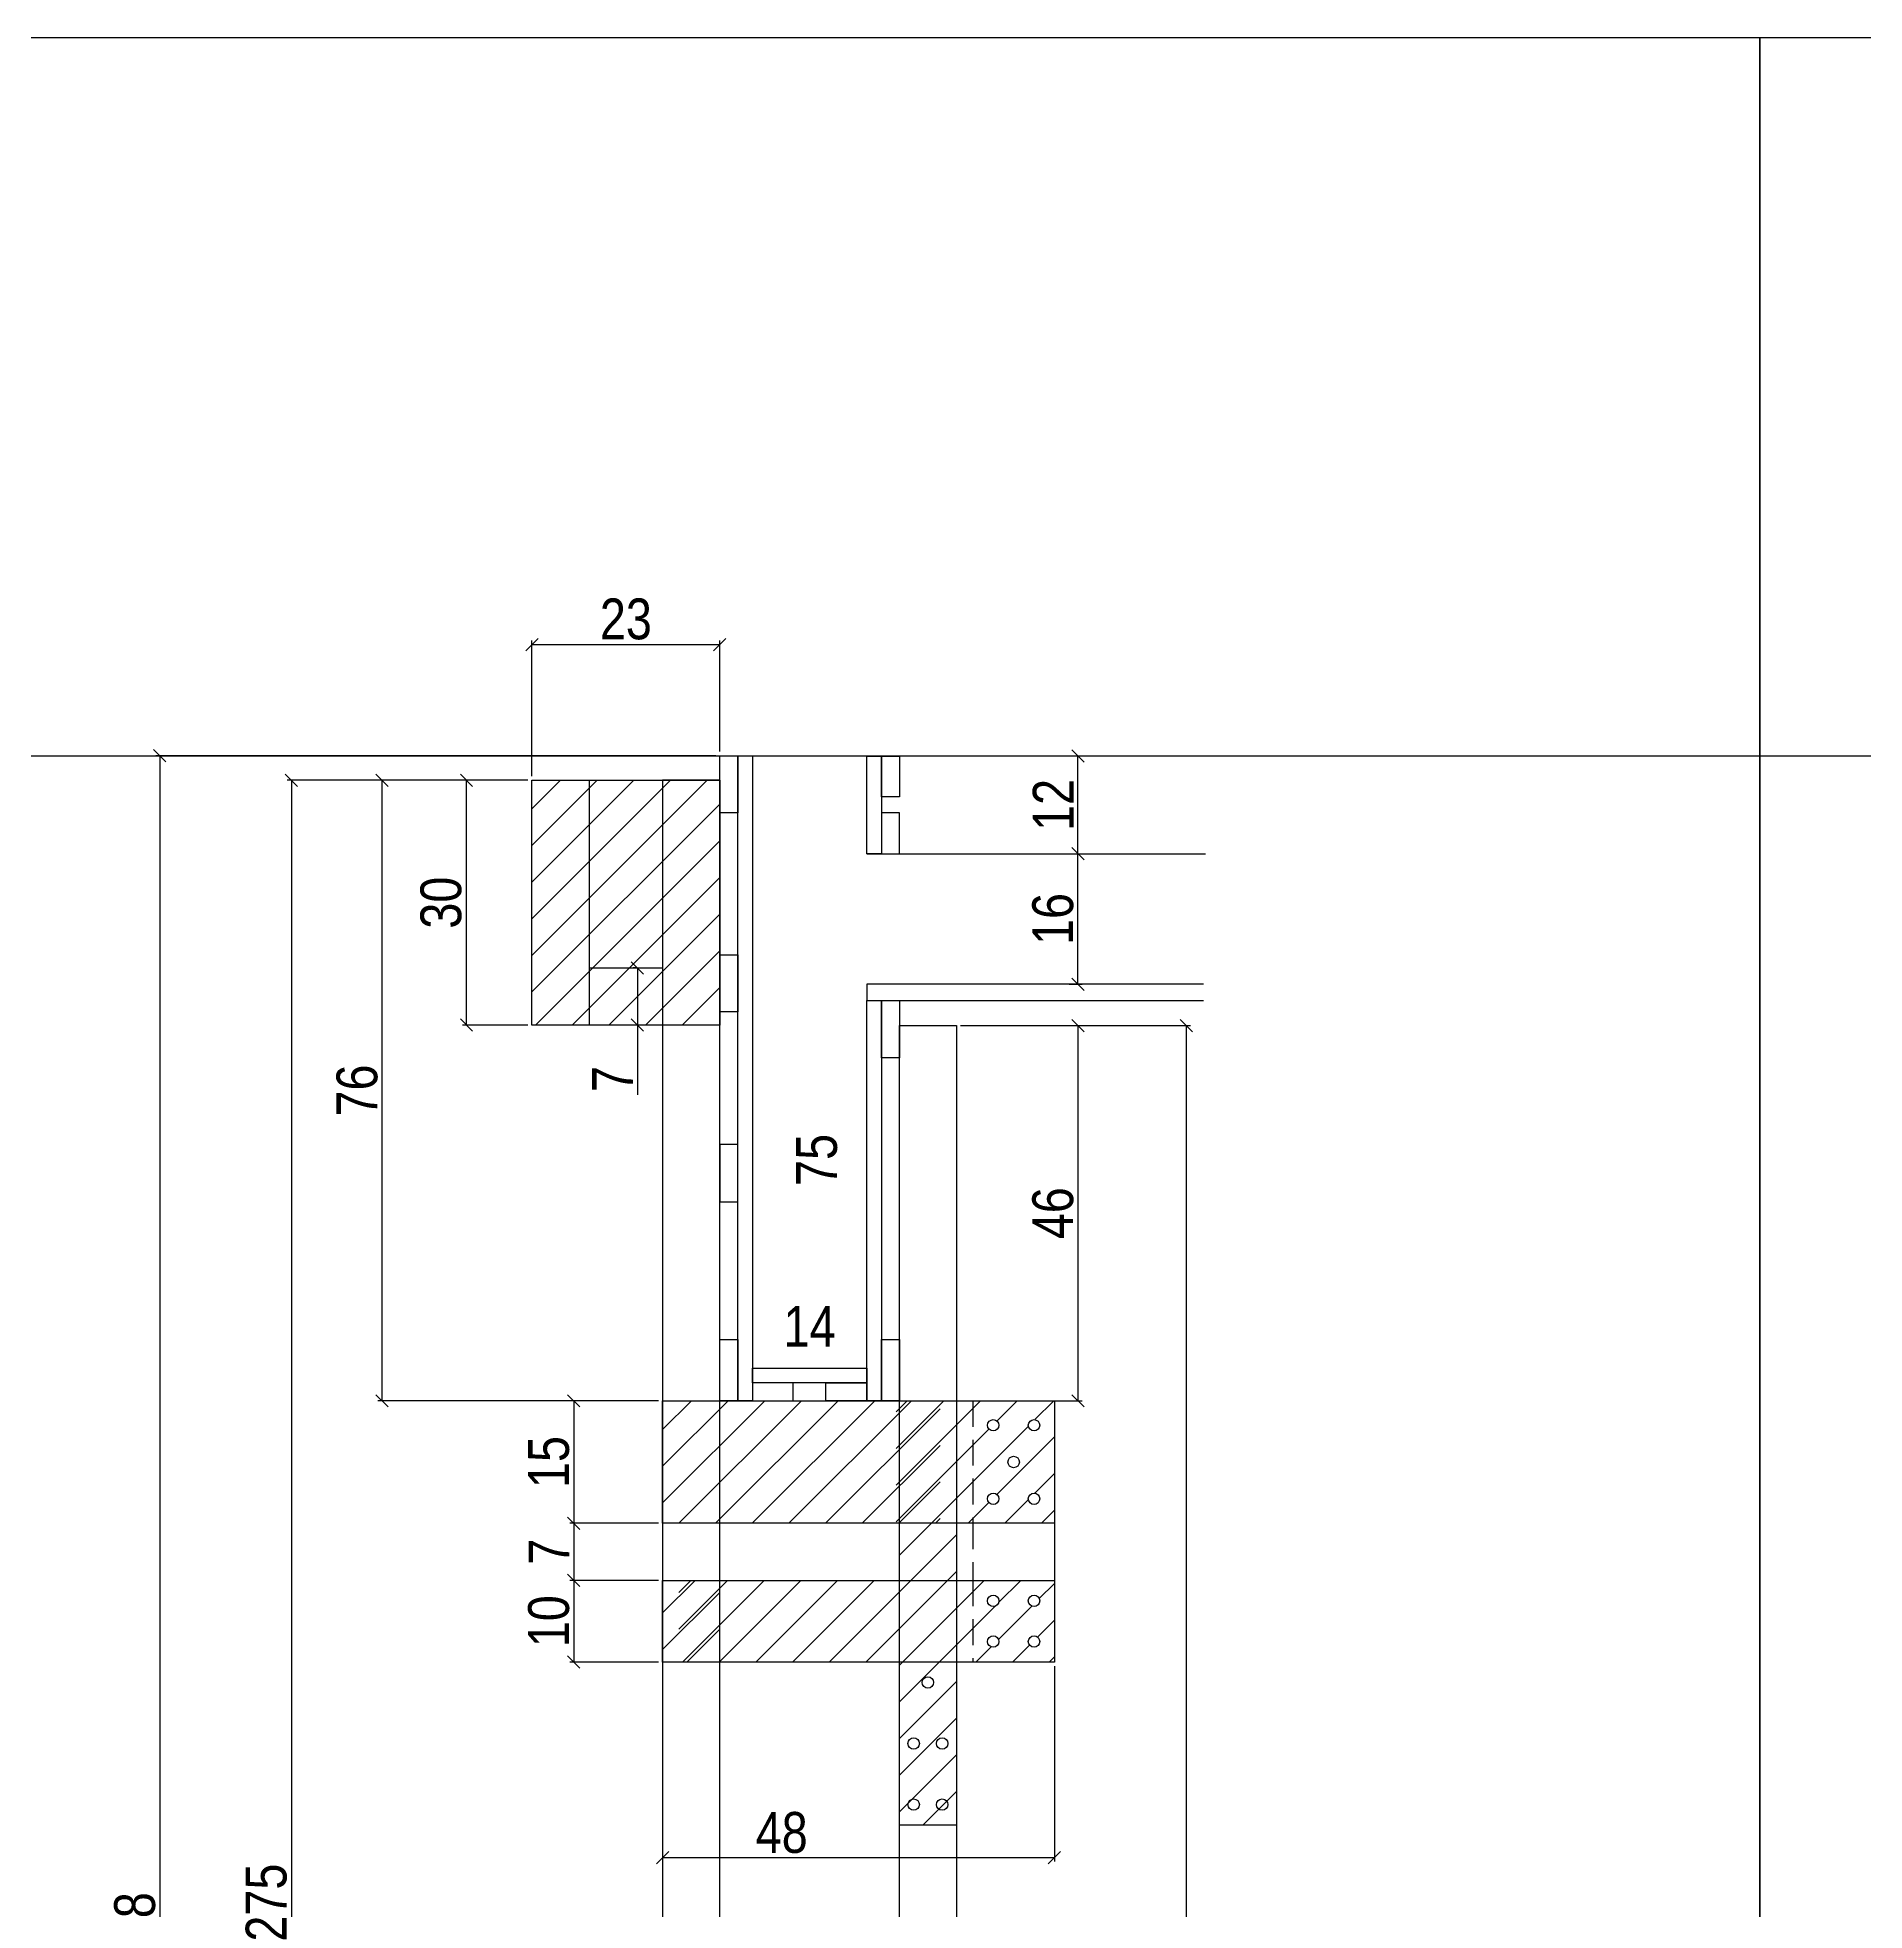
# Model space of a CAD drawing. Extents: x 17311 to 161354, y 153625 to 213544.
# Drawn here: x 21019 to 21466.6, y 209983.5 to 210442.4 of the extents above; entities that cross this region are included whole.
import ezdxf

# ---------------------------------------------------------------- set-up
doc = ezdxf.new("R2010")
doc.units = 0
doc.linetypes.add('DASHED2', pattern=[9.525, 6.35, -3.175])
doc.layers.get('0').update_dxf_attribs({"linetype": 'CONTINUOUS'})
doc.layers.get('DEFPOINTS').update_dxf_attribs({"linetype": 'CONTINUOUS'})
for name, color, linetype in [('8', 111, 'CONTINUOUS'), ('COTA', 241, 'CONTINUOUS'), ('detalhes', 4, 'CONTINUOUS'), ('Painéis', 200, 'CONTINUOUS'), ('SARR_2.2x10', 60, 'CONTINUOUS'), ('SARR_7x7', 40, 'CONTINUOUS'), ('TIRAS REESCORAMENTO', 252, 'CONTINUOUS'), ('VIGAS', 3, 'CONTINUOUS')]:
    doc.layers.add(name, color=color, linetype=linetype)
doc.styles.add('COTA TECNICA 2X', font='techl___.ttf', dxfattribs={"height": 10})
doc.dimstyles.new('SECAO', dxfattribs={"dimscale": 0.333333, "dimtxt": 5, "dimasz": 9, "dimexe": 3, "dimexo": 3, "dimgap": 3, "dimtad": 1, "dimdec": 1, "dimlfac": 0.5, "dimzin": 12, "dimdsep": 46, "dimtxsty": 'COTA TECNICA 2X', "dimblk1": 'OBLIQUE', "dimblk2": 'OBLIQUE', "dimsah": 1, "dimcen": 0.9, "dimclrd": 4, "dimclre": 4, "dimclrt": 240, "dimadec": 1, "dimazin": 3, "dimtfac": 1, "dimtdec": 1, "dimtmove": 0, "dimatfit": 3, "dimfxl": 1, "dimtolj": 1, "dimtzin": 12, "dimarcsym": 0})
pattern_1 = [(45, (-4965.481, 12567.5495), (-4.49012806, 4.49012806), [])]
pattern_2 = [(45, (-4955.481, 12567.5495), (-4.49012806, 4.49012806), [])]

# ---------------------------------------------------------------- blocks, each defined once
blk = doc.blocks.new('_Oblique')
at = {"color": 0, "linetype": 'ByBlock', "lineweight": -2}
blk.add_line((-0.5, -0.5), (0.5, 0.5), dxfattribs=at)
blk = doc.blocks.new('*D2879')
at = {"layer": 'DEFPOINTS', "color": 0, "transparency": 16777216}
for p in [(21244.12, 210200.29), (21244.12, 210108.37), (21273.88, 210108.37)]:
    blk.add_point(p, dxfattribs=at)
at = {"layer": 'detalhes', "color": 4, "lineweight": -2, "transparency": 16777216}
for p, q in [((21245.12, 210200.29), (21274.88, 210200.29)), ((21273.88, 210200.29), (21273.88, 210108.37)), ((21245.12, 210108.37), (21274.88, 210108.37))]:
    blk.add_line(p, q, dxfattribs=at)
at = {"layer": 'detalhes', "color": 4, "lineweight": -2, "transparency": 16777216, "xscale": 3, "yscale": 3, "zscale": 3}
for p, rotation in [((21273.88, 210200.29), 90), ((21273.88, 210108.37), 270)]:
    blk.add_blockref('_Oblique', p, dxfattribs=dict(at, rotation=rotation))
at = {"layer": 'detalhes', "color": 240, "transparency": 16777216, "insert": (21267.77, 210154.33), "char_height": 10, "attachment_point": 5, "rotation": 90, "style": 'COTA TECNICA 2X'}
blk.add_mtext('\\A1;46', dxfattribs=at)
blk = doc.blocks.new('*D2881')
at = {"layer": 'DEFPOINTS', "color": 0, "transparency": 16777216}
for p in [(21209.16, 210266.42), (21216.01, 210266.42), (21209.16, 210116.37)]:
    blk.add_point(p, dxfattribs=at)
at = {"layer": 'detalhes', "color": 240, "transparency": 16777216, "insert": (21209.9, 210167.39), "char_height": 10, "attachment_point": 5, "rotation": 90, "style": 'COTA TECNICA 2X'}
blk.add_mtext('\\A1;75', dxfattribs=at)
blk = doc.blocks.new('*D2882')
at = {"layer": 'DEFPOINTS', "color": 0, "transparency": 16777216}
for p in [(21194.12, 210120.52), (21222.12, 210120.52), (21222.12, 210120.52)]:
    blk.add_point(p, dxfattribs=at)
at = {"layer": 'detalhes', "color": 240, "transparency": 16777216, "insert": (21208.12, 210126.6), "char_height": 10, "attachment_point": 5, "style": 'COTA TECNICA 2X'}
blk.add_mtext('\\A1;14', dxfattribs=at)
blk = doc.blocks.new('*D2884')
at = {"layer": 'DEFPOINTS', "color": 0, "transparency": 16777216}
for p in [(21172.12, 210068.37), (21268.12, 210044.37), (21268.12, 209996.45)]:
    blk.add_point(p, dxfattribs=at)
at = {"layer": 'detalhes', "color": 4, "lineweight": -2, "transparency": 16777216}
for p, q in [((21172.12, 210067.37), (21172.12, 209995.45)), ((21268.12, 210043.37), (21268.12, 209995.45)), ((21172.12, 209996.45), (21268.12, 209996.45))]:
    blk.add_line(p, q, dxfattribs=at)
at = {"layer": 'detalhes', "color": 4, "lineweight": -2, "transparency": 16777216, "xscale": 3, "yscale": 3, "zscale": 3, "rotation": 180}
blk.add_blockref('_Oblique', (21172.12, 209996.45), dxfattribs=at)
at = {"layer": 'detalhes', "color": 4, "lineweight": -2, "transparency": 16777216, "xscale": 3, "yscale": 3, "zscale": 3}
blk.add_blockref('_Oblique', (21268.12, 209996.45), dxfattribs=at)
at = {"layer": 'detalhes', "color": 240, "transparency": 16777216, "insert": (21201.3, 210002.54), "char_height": 10, "attachment_point": 5, "style": 'COTA TECNICA 2X'}
blk.add_mtext('\\A1;48', dxfattribs=at)
blk = doc.blocks.new('*D2885')
at = {"layer": 'DEFPOINTS', "color": 0, "transparency": 16777216}
for p in [(21270.72, 210242.42), (21273.88, 210242.42), (21270.72, 210210.42)]:
    blk.add_point(p, dxfattribs=at)
at = {"layer": 'detalhes', "color": 4, "lineweight": -2, "transparency": 16777216}
for p, q in [((21271.72, 210242.42), (21274.88, 210242.42)), ((21273.88, 210210.42), (21273.88, 210242.42)), ((21271.72, 210210.42), (21274.88, 210210.42))]:
    blk.add_line(p, q, dxfattribs=at)
at = {"layer": 'detalhes', "color": 4, "lineweight": -2, "transparency": 16777216, "xscale": 3, "yscale": 3, "zscale": 3}
for p, rotation in [((21273.88, 210242.42), 90), ((21273.88, 210210.42), 270)]:
    blk.add_blockref('_Oblique', p, dxfattribs=dict(at, rotation=rotation))
at = {"layer": 'detalhes', "color": 240, "transparency": 16777216, "insert": (21267.77, 210226.42), "char_height": 10, "attachment_point": 5, "rotation": 90, "style": 'COTA TECNICA 2X'}
blk.add_mtext('\\A1;16', dxfattribs=at)
blk = doc.blocks.new('*D2886')
at = {"layer": 'DEFPOINTS', "color": 0, "transparency": 16777216}
for p in [(21245.12, 210200.29), (21245.12, 209710.33), (21300.42, 209710.33)]:
    blk.add_point(p, dxfattribs=at)
at = {"layer": 'detalhes', "color": 4, "lineweight": -2, "transparency": 16777216}
for p, q in [((21246.12, 210200.29), (21301.42, 210200.29)), ((21300.42, 210200.29), (21300.42, 209710.33)), ((21246.12, 209710.33), (21301.42, 209710.33))]:
    blk.add_line(p, q, dxfattribs=at)
at = {"layer": 'detalhes', "color": 4, "lineweight": -2, "transparency": 16777216, "xscale": 3, "yscale": 3, "zscale": 3}
for p, rotation in [((21300.42, 210200.29), 90), ((21300.42, 209710.33), 270)]:
    blk.add_blockref('_Oblique', p, dxfattribs=dict(at, rotation=rotation))
at = {"layer": 'detalhes', "color": 240, "transparency": 16777216, "insert": (21294.31, 209955.31), "char_height": 10, "attachment_point": 5, "rotation": 90, "style": 'COTA TECNICA 2X'}
blk.add_mtext('\\A1;245', dxfattribs=at)
blk = doc.blocks.new('*D2888')
at = {"layer": 'DEFPOINTS', "color": 0, "transparency": 16777216}
for p in [(21172.12, 210108.37), (21150.35, 210078.37), (21172.12, 210078.37)]:
    blk.add_point(p, dxfattribs=at)
at = {"layer": 'detalhes', "color": 4, "lineweight": -2, "transparency": 16777216}
for p, q in [((21171.12, 210108.37), (21149.35, 210108.37)), ((21150.35, 210108.37), (21150.35, 210078.37)), ((21171.12, 210078.37), (21149.35, 210078.37))]:
    blk.add_line(p, q, dxfattribs=at)
at = {"layer": 'detalhes', "color": 4, "lineweight": -2, "transparency": 16777216, "xscale": 3, "yscale": 3, "zscale": 3}
for p, rotation in [((21150.35, 210108.37), 90), ((21150.35, 210078.37), 270)]:
    blk.add_blockref('_Oblique', p, dxfattribs=dict(at, rotation=rotation))
at = {"layer": 'detalhes', "color": 240, "transparency": 16777216, "insert": (21144.24, 210093.37), "char_height": 10, "attachment_point": 5, "rotation": 90, "style": 'COTA TECNICA 2X'}
blk.add_mtext('\\A1;15', dxfattribs=at)
blk = doc.blocks.new('*D2889')
at = {"layer": 'DEFPOINTS', "color": 0, "transparency": 16777216}
for p in [(21172.12, 210064.37), (21150.35, 210044.37), (21172.12, 210044.37)]:
    blk.add_point(p, dxfattribs=at)
at = {"layer": 'detalhes', "color": 4, "lineweight": -2, "transparency": 16777216}
for p, q in [((21171.12, 210064.37), (21149.35, 210064.37)), ((21150.35, 210064.37), (21150.35, 210044.37)), ((21171.12, 210044.37), (21149.35, 210044.37))]:
    blk.add_line(p, q, dxfattribs=at)
at = {"layer": 'detalhes', "color": 4, "lineweight": -2, "transparency": 16777216, "xscale": 3, "yscale": 3, "zscale": 3}
for p, rotation in [((21150.35, 210064.37), 90), ((21150.35, 210044.37), 270)]:
    blk.add_blockref('_Oblique', p, dxfattribs=dict(at, rotation=rotation))
at = {"layer": 'detalhes', "color": 240, "transparency": 16777216, "insert": (21144.25, 210054.37), "char_height": 10, "attachment_point": 5, "rotation": 90, "style": 'COTA TECNICA 2X'}
blk.add_mtext('\\A1;10', dxfattribs=at)
blk = doc.blocks.new('*D2890')
at = {"layer": 'DEFPOINTS', "color": 0, "transparency": 16777216}
for p in [(21172.12, 210078.37), (21150.35, 210064.37), (21172.12, 210064.37)]:
    blk.add_point(p, dxfattribs=at)
at = {"layer": 'detalhes', "color": 4, "lineweight": -2, "transparency": 16777216}
for p, q in [((21171.12, 210078.37), (21149.35, 210078.37)), ((21150.35, 210078.37), (21150.35, 210064.37)), ((21171.12, 210064.37), (21149.35, 210064.37))]:
    blk.add_line(p, q, dxfattribs=at)
at = {"layer": 'detalhes', "color": 4, "lineweight": -2, "transparency": 16777216, "xscale": 3, "yscale": 3, "zscale": 3}
for p, rotation in [((21150.35, 210078.37), 90), ((21150.35, 210064.37), 270)]:
    blk.add_blockref('_Oblique', p, dxfattribs=dict(at, rotation=rotation))
at = {"layer": 'detalhes', "color": 240, "transparency": 16777216, "insert": (21144.28, 210071.37), "char_height": 10, "attachment_point": 5, "rotation": 90, "style": 'COTA TECNICA 2X'}
blk.add_mtext('\\A1;7', dxfattribs=at)
blk = doc.blocks.new('*D2891')
at = {"layer": 'DEFPOINTS', "color": 0, "transparency": 16777216}
for p in [(21273.88, 210266.33), (21273.88, 210266.33), (21273.88, 210242.42)]:
    blk.add_point(p, dxfattribs=at)
at = {"layer": 'detalhes', "color": 4, "lineweight": -2, "transparency": 16777216}
blk.add_line((21273.88, 210242.42), (21273.88, 210266.33), dxfattribs=at)
at = {"layer": 'detalhes', "color": 4, "lineweight": -2, "transparency": 16777216, "xscale": 3, "yscale": 3, "zscale": 3}
for p, rotation in [((21273.88, 210266.33), 90), ((21273.88, 210242.42), 270)]:
    blk.add_blockref('_Oblique', p, dxfattribs=dict(at, rotation=rotation))
at = {"layer": 'detalhes', "color": 240, "transparency": 16777216, "insert": (21267.82, 210254.37), "char_height": 10, "attachment_point": 5, "rotation": 90, "style": 'COTA TECNICA 2X'}
blk.add_mtext('\\A1;12', dxfattribs=at)
blk = doc.blocks.new('*D2868')
at = {"layer": 'DEFPOINTS', "color": 0, "transparency": 16777216}
for p in [(21140.12, 210260.42), (21081.16, 209710.42), (21172.12, 209710.42)]:
    blk.add_point(p, dxfattribs=at)
at = {"layer": 'detalhes', "color": 4, "lineweight": -2, "transparency": 16777216}
for p, q in [((21139.12, 210260.42), (21080.16, 210260.42)), ((21081.16, 210260.42), (21081.16, 209710.42)), ((21171.12, 209710.42), (21080.16, 209710.42))]:
    blk.add_line(p, q, dxfattribs=at)
at = {"layer": 'detalhes', "color": 4, "lineweight": -2, "transparency": 16777216, "xscale": 3, "yscale": 3, "zscale": 3}
for p, rotation in [((21081.16, 210260.42), 90), ((21081.16, 209710.42), 270)]:
    blk.add_blockref('_Oblique', p, dxfattribs=dict(at, rotation=rotation))
at = {"layer": 'detalhes', "color": 240, "transparency": 16777216, "insert": (21075.05, 209985.42), "char_height": 10, "attachment_point": 5, "rotation": 90, "style": 'COTA TECNICA 2X'}
blk.add_mtext('\\A1;275', dxfattribs=at)
blk = doc.blocks.new('*D2869')
at = {"layer": 'DEFPOINTS', "color": 0, "transparency": 16777216}
for p in [(21103.39, 210260.42), (21140.12, 210260.42), (21171.12, 210108.37)]:
    blk.add_point(p, dxfattribs=at)
at = {"layer": 'detalhes', "color": 4, "lineweight": -2, "transparency": 16777216}
for p, q in [((21139.12, 210260.42), (21102.39, 210260.42)), ((21103.39, 210108.37), (21103.39, 210260.42)), ((21170.12, 210108.37), (21102.39, 210108.37))]:
    blk.add_line(p, q, dxfattribs=at)
at = {"layer": 'detalhes', "color": 4, "lineweight": -2, "transparency": 16777216, "xscale": 3, "yscale": 3, "zscale": 3}
for p, rotation in [((21103.39, 210260.42), 90), ((21103.39, 210108.37), 270)]:
    blk.add_blockref('_Oblique', p, dxfattribs=dict(at, rotation=rotation))
at = {"layer": 'detalhes', "color": 240, "transparency": 16777216, "insert": (21097.29, 210184.39), "char_height": 10, "attachment_point": 5, "rotation": 90, "style": 'COTA TECNICA 2X'}
blk.add_mtext('\\A1;76', dxfattribs=at)
blk = doc.blocks.new('*D2870')
at = {"layer": 'DEFPOINTS', "color": 0, "transparency": 16777216}
for p in [(21186.12, 210266.42), (21048.92, 209690.42), (21172.12, 209690.42)]:
    blk.add_point(p, dxfattribs=at)
at = {"layer": 'detalhes', "color": 4, "lineweight": -2, "transparency": 16777216}
for p, q in [((21185.12, 210266.42), (21047.92, 210266.42)), ((21048.92, 210266.42), (21048.92, 209690.42)), ((21171.12, 209690.42), (21047.92, 209690.42))]:
    blk.add_line(p, q, dxfattribs=at)
at = {"layer": 'detalhes', "color": 4, "lineweight": -2, "transparency": 16777216, "xscale": 3, "yscale": 3, "zscale": 3}
for p, rotation in [((21048.92, 210266.42), 90), ((21048.92, 209690.42), 270)]:
    blk.add_blockref('_Oblique', p, dxfattribs=dict(at, rotation=rotation))
at = {"layer": 'detalhes', "color": 240, "transparency": 16777216, "insert": (21042.83, 209978.42), "char_height": 10, "attachment_point": 5, "rotation": 90, "style": 'COTA TECNICA 2X'}
blk.add_mtext('\\A1;288', dxfattribs=at)
blk = doc.blocks.new('*D2871')
at = {"layer": 'DEFPOINTS', "color": 0, "transparency": 16777216}
for p in [(21124.08, 210260.42), (21140.12, 210260.42), (21140.12, 210200.42)]:
    blk.add_point(p, dxfattribs=at)
at = {"layer": 'detalhes', "color": 4, "lineweight": -2, "transparency": 16777216}
for p, q in [((21139.12, 210260.42), (21123.08, 210260.42)), ((21124.08, 210200.42), (21124.08, 210260.42)), ((21139.12, 210200.42), (21123.08, 210200.42))]:
    blk.add_line(p, q, dxfattribs=at)
at = {"layer": 'detalhes', "color": 4, "lineweight": -2, "transparency": 16777216, "xscale": 3, "yscale": 3, "zscale": 3}
for p, rotation in [((21124.08, 210260.42), 90), ((21124.08, 210200.42), 270)]:
    blk.add_blockref('_Oblique', p, dxfattribs=dict(at, rotation=rotation))
at = {"layer": 'detalhes', "color": 240, "transparency": 16777216, "insert": (21117.86, 210230.42), "char_height": 10, "attachment_point": 5, "rotation": 90, "style": 'COTA TECNICA 2X'}
blk.add_mtext('\\A1;30', dxfattribs=at)
blk = doc.blocks.new('*D2872')
at = {"layer": 'DEFPOINTS', "color": 0, "transparency": 16777216}
for p in [(21186.12, 210293.66), (21186.12, 210266.42), (21140.12, 210260.42)]:
    blk.add_point(p, dxfattribs=at)
at = {"layer": 'detalhes', "color": 4, "lineweight": -2, "transparency": 16777216}
for p, q in [((21140.12, 210261.42), (21140.12, 210294.66)), ((21140.12, 210293.66), (21186.12, 210293.66)), ((21186.12, 210267.42), (21186.12, 210294.66))]:
    blk.add_line(p, q, dxfattribs=at)
at = {"layer": 'detalhes', "color": 4, "lineweight": -2, "transparency": 16777216, "xscale": 3, "yscale": 3, "zscale": 3, "rotation": 180}
blk.add_blockref('_Oblique', (21140.12, 210293.66), dxfattribs=at)
at = {"layer": 'detalhes', "color": 4, "lineweight": -2, "transparency": 16777216, "xscale": 3, "yscale": 3, "zscale": 3}
blk.add_blockref('_Oblique', (21186.12, 210293.66), dxfattribs=at)
at = {"layer": 'detalhes', "color": 240, "transparency": 16777216, "insert": (21163.12, 210299.88), "char_height": 10, "attachment_point": 5, "style": 'COTA TECNICA 2X'}
blk.add_mtext('\\A1;23', dxfattribs=at)
blk = doc.blocks.new('*D2873')
at = {"layer": 'DEFPOINTS', "color": 0, "transparency": 16777216}
for p in [(21166.5, 210214.42), (21165.93, 210200.42), (21166.5, 210200.42)]:
    blk.add_point(p, dxfattribs=at)
at = {"layer": 'detalhes', "color": 4, "lineweight": -2, "transparency": 16777216}
for p, q in [((21165.5, 210214.42), (21164.93, 210214.42)), ((21165.93, 210214.42), (21165.93, 210200.42)), ((21165.5, 210200.42), (21164.93, 210200.42)), ((21165.93, 210200.42), (21165.93, 210183.31))]:
    blk.add_line(p, q, dxfattribs=at)
at = {"layer": 'detalhes', "color": 4, "lineweight": -2, "transparency": 16777216, "xscale": 3, "yscale": 3, "zscale": 3}
for p, rotation in [((21165.93, 210214.42), 90), ((21165.93, 210200.42), 270)]:
    blk.add_blockref('_Oblique', p, dxfattribs=dict(at, rotation=rotation))
at = {"layer": 'detalhes', "color": 240, "transparency": 16777216, "insert": (21159.86, 210187.18), "char_height": 10, "attachment_point": 5, "rotation": 90, "style": 'COTA TECNICA 2X'}
blk.add_mtext('\\A1;7', dxfattribs=at)

msp = doc.modelspace()

# ---------------------------------------------------------------- hatches: boundary and pattern name
at = {"layer": 'COTA'}
h = msp.add_hatch(dxfattribs=at)
h.set_pattern_fill('ANSI31', color=256, scale=2, style=0)
h.set_pattern_definition([(45, (1529.195, 205136.644), (-4.490128, 4.490128), [])])
h.paths.add_polyline_path([(21186.12, 210200.42), (21140.12, 210200.42), (21140.12, 210260.42), (21186.12, 210260.42)])
h = msp.add_hatch(dxfattribs=at)
h.set_pattern_fill('ANSI31', color=256, scale=2, style=0)
h.set_pattern_definition(pattern_2)
h.paths.add_polyline_path([(21240.12, 210108.37), (21172.12, 210108.37), (21172.12, 210078.37), (21240.12, 210078.37)])
h = msp.add_hatch(dxfattribs=at)
h.set_pattern_fill('ANSI31', color=256, scale=2, style=0)
h.set_pattern_definition(pattern_1)
h.paths.add_polyline_path([(21243.32, 210108.37), (21229.32, 210108.37), (21229.32, 210078.37), (21243.32, 210078.37)])
h = msp.add_hatch(dxfattribs=at)
h.set_pattern_fill('ANSI31', color=256, scale=2, style=0)
h.set_pattern_definition(pattern_1)
h.paths.add_polyline_path([(21268.12, 210108.37), (21243.32, 210108.37), (21243.32, 210078.37), (21268.12, 210078.37)])
h.paths.add_polyline_path([(21254.52, 210084.37, -1), (21251.72, 210084.37, -1)], flags=16)
h.paths.add_polyline_path([(21256.72, 210093.37, -1), (21259.52, 210093.37, -1)], flags=16)
h.paths.add_polyline_path([(21251.72, 210102.37, -1), (21254.52, 210102.37, -1)], flags=16)
h.paths.add_polyline_path([(21264.52, 210084.37, -1), (21261.72, 210084.37, -1)], flags=16)
h.paths.add_polyline_path([(21261.72, 210102.37, -1), (21264.52, 210102.37, -1)], flags=16)
h = msp.add_hatch(dxfattribs=at)
h.set_pattern_fill('ANSI31', color=256, scale=2, style=0)
h.set_pattern_definition(pattern_1)
h.paths.add_polyline_path([(21230.12, 210078.37), (21230.12, 210064.37), (21244.12, 210064.37), (21244.12, 210078.37)])
h = msp.add_hatch(dxfattribs=at)
h.set_pattern_fill('ANSI31', color=256, scale=2, style=0)
h.set_pattern_definition(pattern_2)
h.paths.add_polyline_path([(21186.12, 210064.37), (21172.12, 210064.37), (21172.12, 210044.37), (21186.12, 210044.37)])
h = msp.add_hatch(dxfattribs=at)
h.set_pattern_fill('ANSI31', color=256, scale=2, style=0)
h.set_pattern_definition(pattern_1)
h.paths.add_polyline_path([(21230.12, 210064.37), (21176.12, 210064.37), (21176.12, 210044.37), (21230.12, 210044.37)])
h = msp.add_hatch(dxfattribs=at)
h.set_pattern_fill('ANSI31', color=256, scale=2, style=0)
h.set_pattern_definition(pattern_1)
h.paths.add_polyline_path([(21243.32, 210064.37), (21229.32, 210064.37), (21229.32, 210044.37), (21243.32, 210044.37)])
h = msp.add_hatch(dxfattribs=at)
h.set_pattern_fill('ANSI31', color=256, scale=2, style=0)
h.set_pattern_definition(pattern_1)
h.paths.add_polyline_path([(21268.12, 210064.37), (21243.32, 210064.37), (21243.32, 210044.37), (21268.12, 210044.37)])
h.paths.add_polyline_path([(21251.72, 210059.37, -1), (21254.52, 210059.37, -1)], flags=16)
h.paths.add_polyline_path([(21254.52, 210049.37, -1), (21251.72, 210049.37, -1)], flags=16)
h.paths.add_polyline_path([(21261.72, 210059.37, -1), (21264.52, 210059.37, -1)], flags=16)
h.paths.add_polyline_path([(21264.52, 210049.37, -1), (21261.72, 210049.37, -1)], flags=16)
h = msp.add_hatch(dxfattribs=at)
h.set_pattern_fill('ANSI31', color=256, scale=2, style=0)
h.set_pattern_definition(pattern_1)
h.paths.add_polyline_path([(21230.12, 210004.43), (21244.12, 210004.43), (21244.12, 210044.37), (21230.12, 210044.37)])

# ---------------------------------------------------------------- linework, layer by layer
at = {"linetype": 'Continuous'}
for p, q in [((21154.12, 210214.42), (21172.12, 210214.42)), ((21268.12, 210078.37), (21268.12, 210064.37))]:
    msp.add_line(p, q, dxfattribs=at)
msp.add_line((21244.12, 210004.43), (21230.12, 210004.43))
for centre in [(21253.12, 210102.37), (21263.12, 210102.37), (21258.12, 210093.37), (21253.12, 210084.37), (21263.12, 210084.37), (21253.12, 210059.37), (21263.12, 210059.37), (21253.12, 210049.37), (21263.12, 210049.37), (21237.12, 210039.37), (21233.62, 210024.4), (21240.62, 210024.4), (21233.62, 210009.43), (21240.62, 210009.43)]:
    msp.add_circle(centre, 1.4)
at = {"layer": '8', "color": 5, "linetype": 'Continuous'}
msp.add_lwpolyline([(22037.78, 209477.62), (21440.97, 209477.62), (21440.97, 210442.41), (22037.78, 210442.41)], close=True, dxfattribs=at)
at = {"layer": 'COTA', "linetype": 'DASHED2'}
for p, q in [((21248.12, 210108.37), (21248.12, 210078.37)), ((21248.12, 210078.37), (21248.12, 210064.37)), ((21248.12, 210064.37), (21248.12, 210044.37))]:
    msp.add_line(p, q, dxfattribs=at)
at = {"layer": 'Painéis'}
msp.add_lwpolyline([(21186.12, 210200.42), (21140.12, 210200.42), (21140.12, 210260.42), (21186.12, 210260.42)], close=True, dxfattribs=at)
at = {"layer": 'SARR_2.2x10', "linetype": 'Continuous'}
for points in [[(21268.12, 210078.37), (21172.12, 210078.37), (21172.12, 210108.37), (21268.12, 210108.37)], [(21268.12, 210044.37), (21172.12, 210044.37), (21172.12, 210064.37), (21268.12, 210064.37)]]:
    msp.add_lwpolyline(points, close=True, dxfattribs=at)
at = {"layer": 'SARR_7x7', "linetype": 'Continuous'}
msp.add_line((21154.12, 210260.42), (21154.12, 210200.42), dxfattribs=at)
for points in [[(21172.12, 209710.33), (21186.12, 209710.33), (21186.12, 210260.42), (21172.12, 210260.42)], [(21244.12, 209710.33), (21230.12, 209710.33), (21230.12, 210200.29), (21244.12, 210200.29)]]:
    msp.add_lwpolyline(points, close=True, dxfattribs=at)
at = {"layer": 'TIRAS REESCORAMENTO', "linetype": 'ByBlock'}
for p, q in [((22634.59, 210266.33), (17860.1, 210266.33)), ((21194.12, 210266.42), (21305.09, 210266.42)), ((21222.12, 210242.42), (21305.09, 210242.42)), ((21222.12, 210206.42), (21304.6, 210206.42))]:
    msp.add_line(p, q, dxfattribs=at)
for points in [[(21186.12, 210266.42), (21190.52, 210266.42), (21190.52, 210252.42), (21186.12, 210252.42)], [(21225.72, 210242.42), (21222.12, 210242.42), (21222.12, 210266.33), (21225.72, 210266.33)], [(21225.72, 210266.33), (21230.12, 210266.33), (21230.12, 210256.33), (21225.72, 210256.33)], [(21225.72, 210242.42), (21230.12, 210242.42), (21230.12, 210252.42), (21225.72, 210252.42)], [(21186.12, 210217.65), (21190.52, 210217.65), (21190.52, 210203.65), (21186.12, 210203.65)], [(21225.72, 210206.42), (21230.12, 210206.42), (21230.12, 210192.42), (21225.72, 210192.42)], [(21186.12, 210157.14), (21190.52, 210157.14), (21190.52, 210171.14), (21186.12, 210171.14)], [(21186.12, 210123.37), (21190.52, 210123.37), (21190.52, 210108.37), (21186.12, 210108.37)], [(21225.72, 210123.37), (21230.12, 210123.37), (21230.12, 210108.37), (21225.72, 210108.37)], [(21222.12, 210112.77), (21194.12, 210112.77), (21194.12, 210116.37), (21222.12, 210116.37)], [(21204.12, 210108.37), (21204.12, 210112.77), (21194.12, 210112.77), (21194.12, 210108.37)], [(21212.09, 210108.37), (21212.09, 210112.77), (21222.12, 210112.77), (21222.12, 210108.37)]]:
    msp.add_lwpolyline(points, close=True, dxfattribs=at)
for points in [[(21194.12, 210108.37), (21190.52, 210108.37), (21190.52, 210266.42), (21194.12, 210266.42), (21194.12, 210108.37)], [(21304.6, 210210.42), (21222.12, 210210.42), (21222.12, 210206.42), (21304.6, 210206.42)], [(21225.72, 210108.37), (21222.12, 210108.37), (21222.12, 210206.42), (21225.72, 210206.42), (21225.72, 210108.37)]]:
    msp.add_lwpolyline(points, dxfattribs=at)
at = {"layer": 'VIGAS', "color": 5}
msp.add_lwpolyline([(21440.97, 209477.62), (20844.16, 209477.62), (20844.16, 210442.41), (21440.97, 210442.41)], close=True, dxfattribs=at)

# ---------------------------------------------------------------- dimensions: what is measured, and where the dimension line sits
at = {"layer": 'detalhes', "color": 3}
dim = msp.add_linear_dim(base=(21186.12, 210293.66), p1=(21140.12, 210260.42), p2=(21186.12, 210266.42), dimstyle='SECAO', dxfattribs=at)
dim.commit()
dim.dimension.update_dxf_attribs({"geometry": '*D2872', "text_midpoint": (21163.12, 210299.88)})
for base, p1, p2, picture, middle in [((21048.92, 209690.42), (21186.12, 210266.42), (21172.12, 209690.42), '*D2870', (21042.83, 209978.42)), ((21273.88, 210266.33), (21273.88, 210242.42), (21273.88, 210266.33), '*D2891', (21267.82, 210254.37)), ((21081.16, 209710.42), (21140.12, 210260.42), (21172.12, 209710.42), '*D2868', (21075.05, 209985.42)), ((21103.39, 210260.42), (21171.12, 210108.37), (21140.12, 210260.42), '*D2869', (21097.29, 210184.39)), ((21124.08, 210260.42), (21140.12, 210200.42), (21140.12, 210260.42), '*D2871', (21117.86, 210230.42)), ((21273.88, 210242.42), (21270.72, 210210.42), (21270.72, 210242.42), '*D2885', (21267.77, 210226.42)), ((21273.88, 210108.37), (21244.12, 210200.29), (21244.12, 210108.37), '*D2879', (21267.77, 210154.33)), ((21300.42, 209710.33), (21245.12, 210200.29), (21245.12, 209710.33), '*D2886', (21294.31, 209955.31)), ((21150.35, 210078.37), (21172.12, 210108.37), (21172.12, 210078.37), '*D2888', (21144.24, 210093.37)), ((21150.35, 210064.37), (21172.12, 210078.37), (21172.12, 210064.37), '*D2890', (21144.28, 210071.37)), ((21150.35, 210044.37), (21172.12, 210064.37), (21172.12, 210044.37), '*D2889', (21144.25, 210054.37))]:
    dim = msp.add_linear_dim(base=base, p1=p1, p2=p2, angle=90, dimstyle='SECAO', dxfattribs=at)
    dim.commit()
    dim.dimension.update_dxf_attribs({"geometry": picture, "text_midpoint": middle})
dim = msp.add_linear_dim(base=(21216.01, 210266.42), p1=(21209.16, 210116.37), p2=(21209.16, 210266.42), angle=90, dimstyle='SECAO', override={"dimse1": 1, "dimse2": 1, "dimsd1": 1, "dimsd2": 1}, dxfattribs=at)
dim.commit()
dim.dimension.update_dxf_attribs({"geometry": '*D2881', "text_midpoint": (21216.01, 210167.39), "dimtype": 160})
dim = msp.add_linear_dim(base=(21165.93, 210200.42), p1=(21166.5, 210214.42), p2=(21166.5, 210200.42), angle=90, dimstyle='SECAO', dxfattribs=at)
dim.commit()
dim.dimension.update_dxf_attribs({"geometry": '*D2873', "text_midpoint": (21165.93, 210187.18), "dimtype": 160})
dim = msp.add_linear_dim(base=(21222.12, 210120.52), p1=(21194.12, 210120.52), p2=(21222.12, 210120.52), dimstyle='SECAO', override={"dimse1": 1, "dimse2": 1, "dimsd1": 1, "dimsd2": 1}, dxfattribs=at)
dim.commit()
dim.dimension.update_dxf_attribs({"geometry": '*D2882', "text_midpoint": (21208.12, 210126.6)})
dim = msp.add_linear_dim(base=(21268.12, 209996.45), p1=(21172.12, 210068.37), p2=(21268.12, 210044.37), dimstyle='SECAO', dxfattribs=at)
dim.commit()
dim.dimension.update_dxf_attribs({"geometry": '*D2884', "text_midpoint": (21201.3, 209996.45), "dimtype": 160})

doc.saveas('drawing.dxf')
